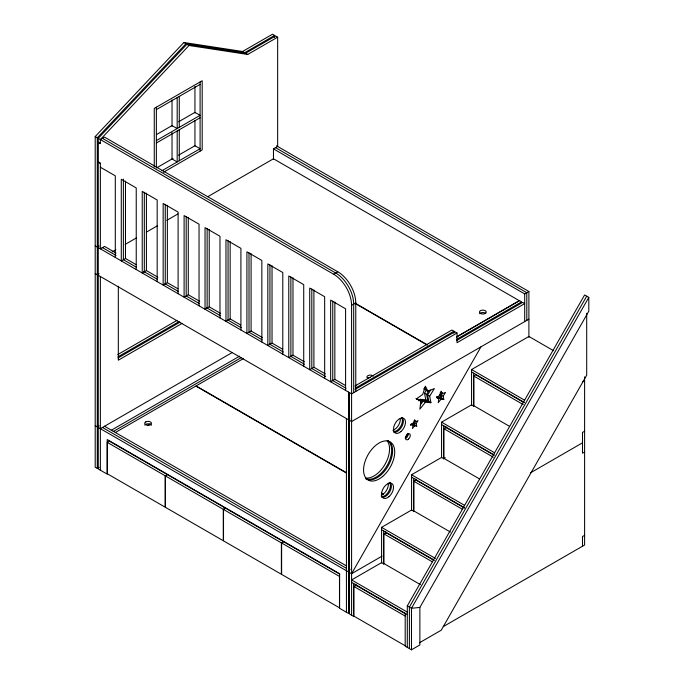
<?xml version="1.0" encoding="UTF-8"?>
<svg xmlns="http://www.w3.org/2000/svg" width="684" height="684" viewBox="0 0 684 684"><rect width="100%" height="100%" fill="white"/><g stroke="black" fill="none" stroke-linecap="round" stroke-linejoin="round"><path stroke-width="1.03" d="M410.879 424.217L412.974 425.431L412.486 428.458L414.598 425.858L416.71 426.021L416.231 423.55L418.018 420.626L415.607 421.703L414.205 420.899M416.171 398.61L421.105 401.175L419.822 409.143L425.38 402.295L430.946 402.722L429.663 396.224L434.383 388.521L428.03 391.359L425.935 390.145L424.61 387.554M436.768 397.472L438.871 398.678L438.23 402.671L441.009 399.242L443.788 399.456L443.146 396.207L445.506 392.359L442.334 393.779L440.239 392.565M350.114 569.173L348.532 571.952L98.257 427.457M349.49 572.508L351.585 573.714L480.972 346.839M407.296 647.38L407.296 605.879L584.606 294.975L588.796 297.395L588.796 311.22L419.873 607.418L419.873 644.961L411.486 649.8L405.193 646.166L405.193 613.317M586.701 296.189L409.391 607.084L409.391 648.586M588.796 297.395L411.486 608.298L411.486 649.8M429.236 390.179L426.611 394.463L427.893 400.961L425.799 399.747L424.516 393.257L426.611 389.829M430.946 402.722L428.851 401.517L427.568 395.019L430.715 389.88M416.71 426.021L414.615 424.807L414.128 422.344L415.026 420.882M441.513 392.137L440.094 394.446L440.735 397.695L437.957 397.481L436.554 396.669M443.788 399.456L441.693 398.25L441.052 395.001L442.471 392.684M418.993 400.841L420.233 399.319L425.799 399.747M420.472 402.816L422.327 400.525L427.893 400.961M420.198 404.894L423.285 401.081L428.851 401.517M410.486 425.397L411.546 424.089L413.658 424.26L413.333 422.609M99.146 467.343L97.299 468.403L95.204 467.198L95.204 136.569L183.859 42.502L242.563 51.488L244.658 52.702L274.609 35.414L274.609 37.535M97.299 468.403L97.299 137.783L185.954 43.708L244.658 52.702M100.36 143.281L98.257 142.067L98.257 138.33L186.912 44.263L245.616 53.258L247.711 54.464L277.661 37.175L277.661 146.462L273.472 148.881L273.472 159.526M115.981 253.012L104.549 246.411L100.36 248.831L100.36 163.057L98.316 161.886L98.316 142.52L100.36 143.691L100.36 139.545L189.015 45.477L247.711 54.464M242.563 51.488L272.514 34.2L274.609 35.414M245.616 53.258L275.567 35.961L277.661 37.175M100.36 139.545L104.549 137.125L337.81 271.796A25.411 14.672 60 0 1 355.774 302.918L355.774 391.453M156.362 109.628L200.096 84.38M156.645 134.474L172.026 125.591L177.182 128.566L177.182 97.607M178.652 121.769L194.94 112.364L200.096 115.331L156.362 140.579M156.362 142.999L200.096 117.759M156.679 167.828L173.078 158.355M178.541 155.2L194.94 145.735L200.096 148.71L161.834 170.803M163.485 172.265L202.19 149.916L202.19 80.746L154.268 108.414L154.268 166.947M99.146 246.001L97.299 247.069L95.204 245.855M112.193 251.883L115.895 249.746M125.146 244.41L136.253 237.998M146.436 232.115L157.542 225.703M166.802 220.359L177.908 213.947M207.756 196.71L273.472 158.773L519.31 300.703L456.373 337.041M99.146 273.668L97.299 274.737L95.204 273.523M136.03 264.588L125.488 258.492L121.29 260.92L121.29 179.293L136.236 187.929L136.236 269.547M157.85 277.182L146.419 270.582L142.229 273.002L142.229 191.383L157.175 200.01L157.175 281.637M177.908 288.759L167.358 282.672L163.16 285.091L163.16 203.473L178.105 212.1L178.105 293.718M199.719 301.353L188.288 294.761L184.099 297.181L184.099 215.563L199.044 224.19L199.044 305.808M117.793 354.551L176.925 320.411M118.041 356.826L179.028 321.617M118.075 357.912L179.986 322.173M220.658 313.443L209.227 306.842L205.038 309.262L205.038 227.644L219.983 236.271L219.983 317.898M182.081 323.387L118.323 360.194L118.323 286.203M240.717 325.02L230.166 318.932L225.968 321.352L225.968 239.733L240.913 248.36L240.913 329.979M98.257 138.33L333.612 274.216L337.81 271.796M262.528 337.614L251.096 331.022L246.907 333.441L246.907 251.823L261.852 260.45L261.852 342.068M99.146 425.841L97.299 426.901L95.204 425.696M100.36 428.671L232.415 352.422M111.381 430.193L239.682 356.116M113.228 431.544L241.529 357.467M115.322 432.553L195.838 386.058L346.258 472.909M243.282 358.673L196.077 385.921L346.497 472.764M282.586 349.199L272.035 343.103L267.837 345.523L267.837 263.904L282.791 272.54L282.791 354.158M107.302 442.368L109.397 441.154L167.264 474.559L165.169 475.773L107.302 442.368L107.302 473.764L165.169 507.177L165.169 475.773M351.585 615.215L351.585 305.338L355.774 302.918M147.582 425.542L150.352 423.943M304.397 361.793L292.974 355.193L288.776 357.612L288.776 275.994L303.722 284.621L303.722 366.239M325.336 373.874L313.905 367.282L309.715 369.702L309.715 288.084L324.661 296.711L324.661 378.329M165.408 475.91L167.503 474.705L225.369 508.109L223.275 509.324L165.408 475.91L165.408 507.314L223.275 540.719L223.275 509.324M345.394 385.46L334.844 379.363L330.646 381.792L330.646 300.165L345.591 308.8L345.591 390.419M354.987 385.964L451.859 330.03L453.954 331.244L453.954 333.176M355.235 388.238L453.954 331.244M355.039 389.461L454.911 331.8L457.015 333.005L457.015 342.693L524.696 303.611L522.602 302.396L456.741 340.427M457.015 333.005L351.585 393.873L98.257 247.617M273.472 148.881L524.696 293.923L528.894 291.504L528.894 337.263M456.433 337.075L519.549 300.635L521.644 301.849L456.698 339.341M349.926 418.976L348.532 419.779L98.257 275.284M528.894 319.171L351.585 421.541L349.49 420.335M223.514 509.46L225.609 508.246L283.475 541.66L281.381 542.865L223.514 509.46L223.514 540.864L281.381 574.269L281.381 542.865M471.558 405.184L471.558 369.565L528.894 336.468L553.553 350.704M509.486 426.32L473.781 405.706L473.781 376.038L475.876 374.823L523.491 402.312M441.565 457.784L441.565 422.156L471.558 404.842L473.661 406.057M479.493 478.92L443.788 458.297L443.788 428.629L445.882 427.414L493.497 454.903M281.62 543.002L339.486 576.415L339.486 607.811L281.62 574.406L281.62 543.002L283.715 541.796L339.743 574.141M411.571 510.375L411.571 474.756L441.565 457.434L443.668 458.648L445.258 457.724M582.503 381.946L584.606 380.731M450.414 532.041L413.786 510.897L413.786 481.22L415.889 480.014L464.419 508.024M381.578 562.966L381.578 527.347L411.571 510.033L413.666 511.239M420.421 584.632L383.792 563.488L383.792 533.811L385.896 532.605L434.417 560.624M584.606 431.228L582.503 432.442L582.503 453.193L584.606 451.979M351.585 573.714L382.057 556.118M530.271 472.969L582.503 442.813M405.073 645.687L353.799 616.079L353.799 586.41L355.894 585.196L405.338 613.745M584.606 535.324L582.503 536.538L582.503 546.217M443.258 626.612L584.606 545.011L584.606 376.858M419.403 642.806L441.257 630.186L586.701 375.174L586.701 313.263M419.873 607.418L411.486 608.298L407.296 605.879M441.693 398.25L438.914 398.028L441.009 399.242M414.615 424.807L412.503 424.644L414.598 425.858M438.871 398.678L436.512 397.549L439.684 395.301L441.009 391.18L442.334 393.779M416.163 398.507L418.044 399.405L416.65 398.601M421.105 401.175L416.385 398.909L422.738 394.411L425.38 386.161L428.03 391.359M412.974 425.431L411.187 424.576L413.598 422.866L414.598 419.728L415.607 421.703M183.859 42.502L185.954 43.708M186.912 44.263L189.015 45.477M276.49 145.786L528.894 291.504M275.319 147.53L526.8 292.718L526.8 320.386M102.455 138.33L335.707 273.002A25.411 14.672 60 0 1 353.679 304.132L353.679 392.667M95.204 136.569L97.299 137.783M471.558 369.565L524.534 400.149M355.603 303.439L426.773 344.531M355.364 303.585L427.457 345.198M471.558 371.985L524.534 402.568M473.781 376.038L523.226 404.577M100.36 163.476L98.257 162.262L98.257 468.959L107.183 474.115L107.183 439.53L339.606 573.714L339.606 608.298L348.532 613.454L348.532 392.112M100.36 167.212L115.305 175.839L115.305 257.458M441.052 395.001L443.146 396.207M438.641 396.481L440.735 397.695M423.576 388.786L424.978 389.598M424.516 393.257L426.611 394.463M427.568 395.019L429.663 396.224M420.233 399.319L422.327 400.525M423.285 401.081L425.38 402.295M441.565 422.156L494.541 452.74M441.565 424.584L494.541 455.159M443.788 428.629L493.232 457.177M414.128 422.344L416.231 423.55M412.264 423.447L413.658 424.26M102.207 247.471L116.058 255.474M136.578 267.324L123.385 259.706L123.385 179.148M143.76 271.471L157.611 279.465M164.998 283.732L178.447 291.495M199.386 303.585L186.193 295.967L186.193 216.469M206.559 307.723L220.41 315.726M227.798 319.984L241.255 327.756M262.186 339.845L249.002 332.227L249.002 252.729M269.359 343.984L283.21 351.978M290.597 356.244L304.448 364.239M325.695 376.508L311.81 368.488L311.81 288.99M332.159 380.236L346.01 388.238M411.571 474.756L464.539 505.331M411.571 477.175L464.539 507.759M413.786 481.22L462.316 509.238M381.561 493.01L383.408 494.079M381.321 493.147L383.168 494.216M381.578 527.347L435.46 558.452M381.578 529.767L433.63 559.82M383.792 533.811L432.322 561.829M383.673 563.83L381.578 562.624L351.585 579.938L407.296 612.103M104.549 426.252L346.001 565.651M102.455 427.457L346.677 568.464M351.585 582.358L407.296 614.523M353.799 586.41L405.073 616.01M524.696 293.923L524.696 321.591M473.661 373.199L473.661 406.399M445.823 426.388L445.823 428.235M443.668 425.79L443.668 458.99M415.829 478.988L415.829 480.826M413.666 478.381L413.666 511.589M385.836 531.579L385.836 533.426M383.673 530.981L383.673 564.18M355.834 584.17L355.834 586.017M353.679 583.572L353.679 616.429L349.49 614.01L349.49 392.667M346.429 418.565L346.429 612.24M334.844 301.986L334.844 379.363M332.749 301.08L332.749 380.578M313.905 289.905L313.905 367.282M292.974 277.815L292.974 355.193M290.871 276.9L290.871 356.407M272.035 265.725L272.035 343.103M269.941 264.819L269.941 344.317M251.096 253.636L251.096 331.022M230.166 241.555L230.166 318.932M228.063 240.64L228.063 320.146M209.227 229.465L209.227 306.842M207.132 228.559L207.132 308.057M200.096 81.96L200.096 151.13M194.94 86.432L194.94 113.04M194.94 120.487L194.94 146.025M188.288 217.375L188.288 294.761M179.276 96.401L179.276 127.352M179.276 129.772L179.276 160.723M177.182 130.986L177.182 161.937L172.026 158.962L172.026 132.602M172.026 99.907L172.026 126.275M167.358 205.294L167.358 282.672M165.263 204.379L165.263 283.877M156.362 107.208L156.362 167.862M146.419 193.204L146.419 270.582M144.324 192.298L144.324 271.796M125.488 181.115L125.488 258.492M100.36 276.498L100.36 470.173M479.809 313.631A3.386 1.958 0 0 1 485.666 313.4M368.428 378.671A3.386 1.958 0 0 1 368.086 375.567A3.386 1.958 0 0 1 373.353 376.183M367.496 378.372A3.386 1.958 0 0 1 370.54 377.517M333.612 274.216A25.411 14.672 60 0 1 351.585 305.338M144.828 425.183A3.386 1.958 0 0 1 145.188 424.713L145.752 424.319A3.386 1.958 0 0 1 151.378 425.286M388.084 440.812A22.025 12.714 -60 0 1 386.742 466.163A22.025 12.714 -60 0 1 365.418 478.467M387.135 440.77A22.025 12.714 -60 0 1 384.998 464.351A22.025 12.714 -60 0 1 365.641 477.996M389.718 482.647A8.473 4.891 -60 0 1 388.572 491.685A8.473 4.891 -60 0 1 381.262 496.704M388.255 483.109A8.473 4.891 -60 0 1 381.253 495.242M401.696 417.565A8.473 4.891 -60 0 1 400.687 426.371A8.473 4.891 -60 0 1 393.565 431.655M400.294 418.42A8.473 4.891 -60 0 1 392.864 430.279M407.211 433.972A3.386 1.958 -60 0 1 405.287 437.452M388.392 440.889A22.025 12.714 -60 0 1 387.708 466.71A22.025 12.714 -60 0 1 365.692 478.62M390.042 482.494A8.473 4.891 -60 0 1 389.794 491.779A8.473 4.891 -60 0 1 381.911 497.191M402.252 417.616A8.473 4.891 -60 0 1 401.508 427.158A8.473 4.891 -60 0 1 393.591 432.014M408.074 433.382A3.386 1.958 -60 0 1 407.544 436.435A3.386 1.958 -60 0 1 405.202 438.572M145.752 421.9L145.188 422.293A3.386 1.958 0 0 0 147.693 425.26A3.386 1.958 0 0 0 151.292 422.703A3.386 1.958 0 0 0 145.752 421.9M485.401 313.358L484.734 313.7A3.386 1.958 0 0 1 479.501 312.374A3.386 1.958 0 0 1 483.793 310.194A3.386 1.958 0 0 1 485.401 313.358M382.698 476.423A22.025 12.714 -60 0 0 390.496 442.103A22.025 12.714 -60 0 0 364.23 464.376A22.025 12.714 -60 0 0 382.698 476.423M388.897 496.721A8.473 4.891 -60 0 0 391.889 483.52A8.473 4.891 -60 0 0 381.792 492.087A8.473 4.891 -60 0 0 388.897 496.721M400.875 431.638A8.473 4.891 -60 0 0 403.876 418.437A8.473 4.891 -60 0 0 393.77 427.004A8.473 4.891 -60 0 0 400.875 431.638M408.442 439.137A3.386 1.958 -60 0 0 409.639 433.861A3.386 1.958 -60 0 0 405.595 437.281A3.386 1.958 -60 0 0 408.442 439.137"/></g></svg>
